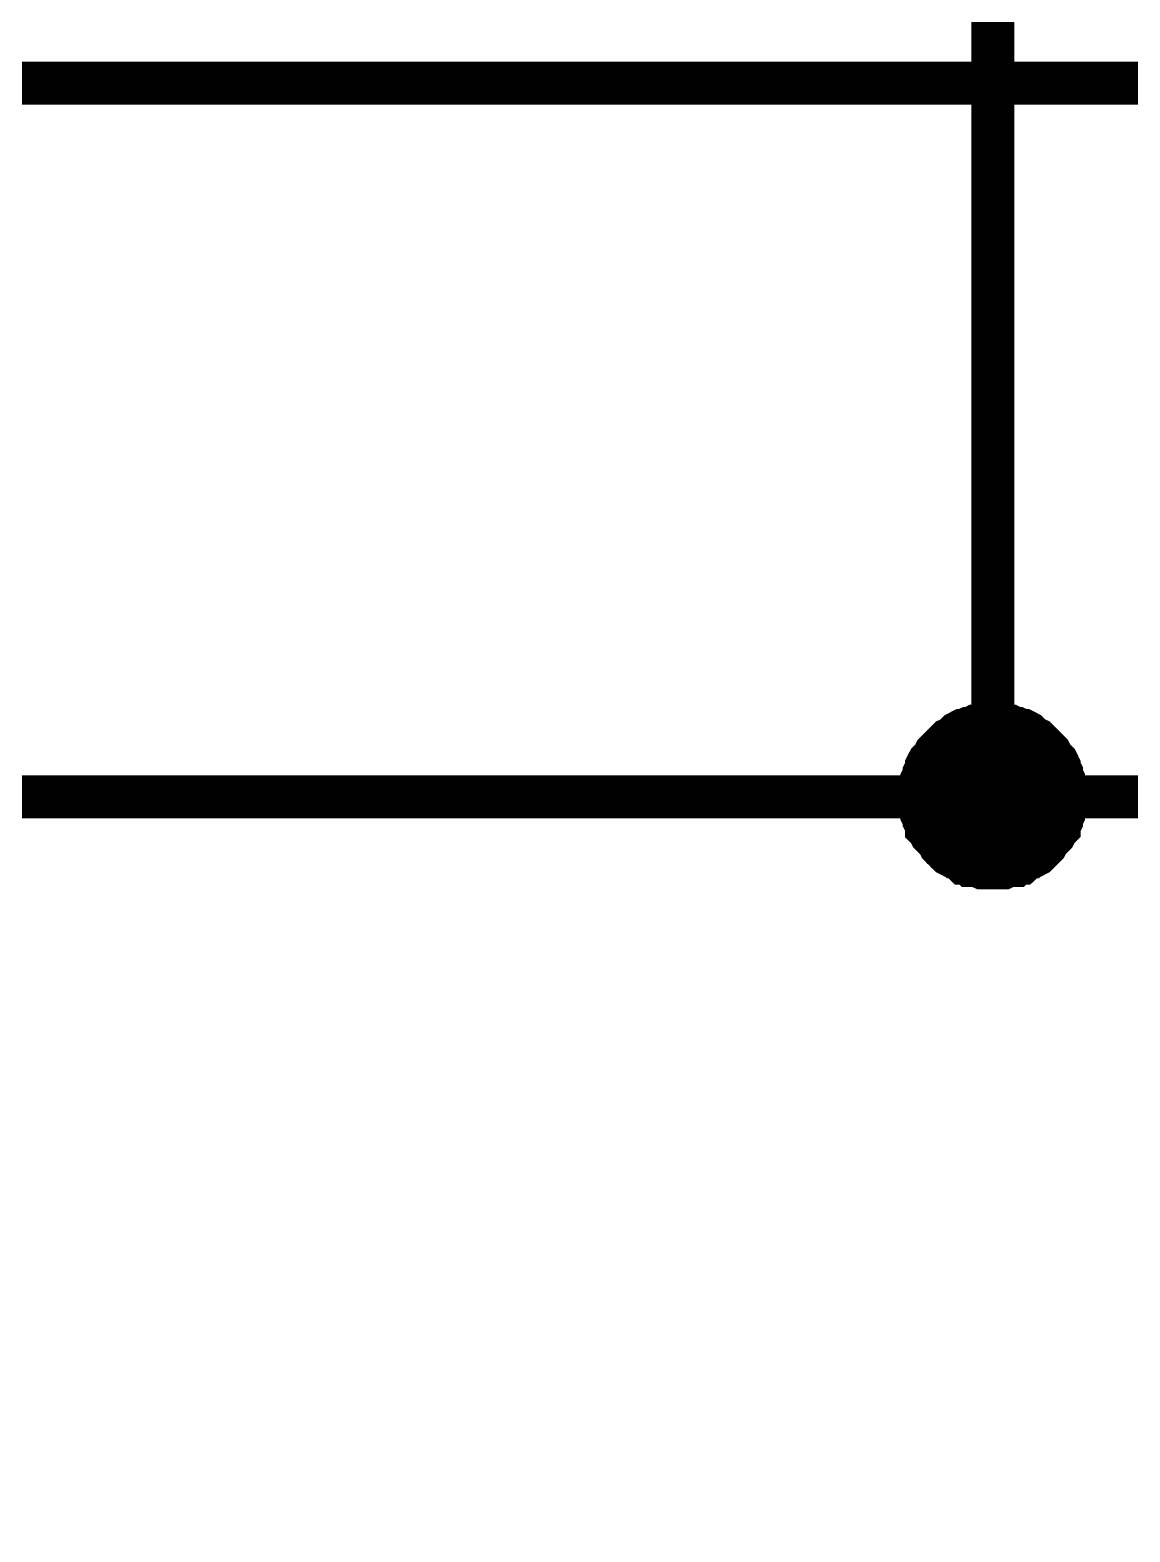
# Model space of a CAD drawing. Extents: x 196 to 1101, y 70 to 664.
# Drawn here: x 535.27 to 542.98, y 401.02 to 411.55 of the extents above; entities that cross this region are included whole.
import ezdxf

# ---------------------------------------------------------------- set-up
doc = ezdxf.new("R2010")
doc.units = 0
doc.header["$MEASUREMENT"] = 0
doc.layers.add('Sheet', color=255, linetype='CONTINUOUS')

msp = doc.modelspace()

# ---------------------------------------------------------------- linework, layer by layer
at = {"layer": 'Sheet', "const_width": 0.3}
for points in [[(542.015, 471.178), (542.015, 463.676), (542.015, 451.171), (542.015, 441.183), (542.015, 431.18), (542.015, 421.176), (542.015, 406.171), (529.515, 406.171), (517.031, 406.171), (504.53, 406.171)], [(464.546, 401.169), (497.03, 401.169), (497.03, 411.173), (574.5, 411.173), (574.5, 406.171), (569.5, 406.171)], [(541.503, 406.171), (541.503, 406.202), (541.503, 406.217), (541.503, 406.248), (541.518, 406.279), (541.518, 406.295), (541.534, 406.326), (541.534, 406.342), (541.549, 406.373), (541.549, 406.388), (541.565, 406.419), (541.58, 406.435), (541.596, 406.45), (541.611, 406.481), (541.627, 406.497), (541.643, 406.513), (541.658, 406.528), (541.674, 406.544), (541.689, 406.559), (541.705, 406.575), (541.736, 406.59), (541.751, 406.606), (541.767, 406.621), (541.798, 406.637), (541.813, 406.637), (541.844, 406.652), (541.86, 406.652), (541.891, 406.668), (541.906, 406.668), (541.938, 406.683), (541.969, 406.683), (541.984, 406.683), (542.015, 406.683)], [(541.503, 406.171), (541.503, 406.202), (541.503, 406.217), (541.503, 406.248), (541.518, 406.279), (541.518, 406.295), (541.534, 406.326), (541.534, 406.342), (541.549, 406.373), (541.549, 406.388), (541.565, 406.419), (541.58, 406.435), (541.596, 406.45), (541.611, 406.481), (541.627, 406.497), (541.643, 406.513), (541.658, 406.528), (541.674, 406.544), (541.689, 406.559), (541.705, 406.575), (541.736, 406.59), (541.751, 406.606), (541.767, 406.621), (541.798, 406.637), (541.813, 406.637), (541.844, 406.652), (541.86, 406.652), (541.891, 406.668), (541.906, 406.668), (541.938, 406.683), (541.969, 406.683), (541.984, 406.683), (542.015, 406.683)], [(541.503, 406.171), (541.503, 406.202), (541.503, 406.217), (541.503, 406.248), (541.518, 406.279), (541.518, 406.295), (541.534, 406.326), (541.534, 406.342), (541.549, 406.373), (541.549, 406.388), (541.565, 406.419), (541.58, 406.435), (541.596, 406.45), (541.611, 406.481), (541.627, 406.497), (541.643, 406.513), (541.658, 406.528), (541.674, 406.544), (541.689, 406.559), (541.705, 406.575), (541.736, 406.59), (541.751, 406.606), (541.767, 406.621), (541.798, 406.637), (541.813, 406.637), (541.844, 406.652), (541.86, 406.652), (541.891, 406.668), (541.906, 406.668), (541.938, 406.683), (541.969, 406.683), (541.984, 406.683), (542.015, 406.683)], [(541.503, 406.171), (541.503, 406.202), (541.503, 406.217), (541.503, 406.248), (541.518, 406.279), (541.518, 406.295), (541.534, 406.326), (541.534, 406.342), (541.549, 406.373), (541.549, 406.388), (541.565, 406.419), (541.58, 406.435), (541.596, 406.45), (541.611, 406.481), (541.627, 406.497), (541.643, 406.513), (541.658, 406.528), (541.674, 406.544), (541.689, 406.559), (541.705, 406.575), (541.736, 406.59), (541.751, 406.606), (541.767, 406.621), (541.798, 406.637), (541.813, 406.637), (541.844, 406.652), (541.86, 406.652), (541.891, 406.668), (541.906, 406.668), (541.938, 406.683), (541.969, 406.683), (541.984, 406.683), (542.015, 406.683)], [(541.503, 406.171), (541.503, 406.202), (541.503, 406.217), (541.503, 406.248), (541.518, 406.279), (541.518, 406.295), (541.534, 406.326), (541.534, 406.342), (541.549, 406.373), (541.549, 406.388), (541.565, 406.419), (541.58, 406.435), (541.596, 406.45), (541.611, 406.481), (541.627, 406.497), (541.643, 406.513), (541.658, 406.528), (541.674, 406.544), (541.689, 406.559), (541.705, 406.575), (541.736, 406.59), (541.751, 406.606), (541.767, 406.621), (541.798, 406.637), (541.813, 406.637), (541.844, 406.652), (541.86, 406.652), (541.891, 406.668), (541.906, 406.668), (541.938, 406.683), (541.969, 406.683), (541.984, 406.683), (542.015, 406.683)], [(541.503, 406.171), (541.503, 406.202), (541.503, 406.217), (541.503, 406.248), (541.518, 406.279), (541.518, 406.295), (541.534, 406.326), (541.534, 406.342), (541.549, 406.373), (541.549, 406.388), (541.565, 406.419), (541.58, 406.435), (541.596, 406.45), (541.611, 406.481), (541.627, 406.497), (541.643, 406.513), (541.658, 406.528), (541.674, 406.544), (541.689, 406.559), (541.705, 406.575), (541.736, 406.59), (541.751, 406.606), (541.767, 406.621), (541.798, 406.637), (541.813, 406.637), (541.844, 406.652), (541.86, 406.652), (541.891, 406.668), (541.906, 406.668), (541.938, 406.683), (541.969, 406.683), (541.984, 406.683), (542.015, 406.683)], [(541.503, 406.171), (541.503, 406.202), (541.503, 406.217), (541.503, 406.248), (541.518, 406.279), (541.518, 406.295), (541.534, 406.326), (541.534, 406.342), (541.549, 406.373), (541.549, 406.388), (541.565, 406.419), (541.58, 406.435), (541.596, 406.45), (541.611, 406.481), (541.627, 406.497), (541.643, 406.513), (541.658, 406.528), (541.674, 406.544), (541.689, 406.559), (541.705, 406.575), (541.736, 406.59), (541.751, 406.606), (541.767, 406.621), (541.798, 406.637), (541.813, 406.637), (541.844, 406.652), (541.86, 406.652), (541.891, 406.668), (541.906, 406.668), (541.938, 406.683), (541.969, 406.683), (541.984, 406.683), (542.015, 406.683)], [(541.503, 406.171), (541.503, 406.202), (541.503, 406.217), (541.503, 406.248), (541.518, 406.279), (541.518, 406.295), (541.534, 406.326), (541.534, 406.342), (541.549, 406.373), (541.549, 406.388), (541.565, 406.419), (541.58, 406.435), (541.596, 406.45), (541.611, 406.481), (541.627, 406.497), (541.643, 406.513), (541.658, 406.528), (541.674, 406.544), (541.689, 406.559), (541.705, 406.575), (541.736, 406.59), (541.751, 406.606), (541.767, 406.621), (541.798, 406.637), (541.813, 406.637), (541.844, 406.652), (541.86, 406.652), (541.891, 406.668), (541.906, 406.668), (541.938, 406.683), (541.969, 406.683), (541.984, 406.683), (542.015, 406.683)], [(542.015, 406.683), (542.015, 406.683)], [(542.015, 406.683), (542.046, 406.683), (542.062, 406.683), (542.093, 406.683), (542.124, 406.668), (542.139, 406.668), (542.17, 406.652), (542.186, 406.652), (542.217, 406.637), (542.233, 406.637), (542.264, 406.621), (542.279, 406.606), (542.295, 406.59), (542.326, 406.575), (542.341, 406.559), (542.357, 406.544), (542.372, 406.528), (542.388, 406.513), (542.403, 406.497), (542.419, 406.481), (542.434, 406.45), (542.45, 406.435), (542.466, 406.419), (542.481, 406.388), (542.481, 406.373), (542.497, 406.342), (542.497, 406.326), (542.512, 406.295), (542.512, 406.279), (542.528, 406.248), (542.528, 406.217), (542.528, 406.202), (542.528, 406.171)], [(542.015, 406.683), (542.015, 406.683)], [(542.015, 406.683), (542.046, 406.683), (542.062, 406.683), (542.093, 406.683), (542.124, 406.668), (542.139, 406.668), (542.17, 406.652), (542.186, 406.652), (542.217, 406.637), (542.233, 406.637), (542.264, 406.621), (542.279, 406.606), (542.295, 406.59), (542.326, 406.575), (542.341, 406.559), (542.357, 406.544), (542.372, 406.528), (542.388, 406.513), (542.403, 406.497), (542.419, 406.481), (542.434, 406.45), (542.45, 406.435), (542.466, 406.419), (542.481, 406.388), (542.481, 406.373), (542.497, 406.342), (542.497, 406.326), (542.512, 406.295), (542.512, 406.279), (542.528, 406.248), (542.528, 406.217), (542.528, 406.202), (542.528, 406.171)], [(542.015, 406.683), (542.015, 406.683)], [(542.015, 406.683), (542.046, 406.683), (542.062, 406.683), (542.093, 406.683), (542.124, 406.668), (542.139, 406.668), (542.17, 406.652), (542.186, 406.652), (542.217, 406.637), (542.233, 406.637), (542.264, 406.621), (542.279, 406.606), (542.295, 406.59), (542.326, 406.575), (542.341, 406.559), (542.357, 406.544), (542.372, 406.528), (542.388, 406.513), (542.403, 406.497), (542.419, 406.481), (542.434, 406.45), (542.45, 406.435), (542.466, 406.419), (542.481, 406.388), (542.481, 406.373), (542.497, 406.342), (542.497, 406.326), (542.512, 406.295), (542.512, 406.279), (542.528, 406.248), (542.528, 406.217), (542.528, 406.202), (542.528, 406.171)], [(542.015, 406.683), (542.015, 406.683)], [(542.015, 406.683), (542.046, 406.683), (542.062, 406.683), (542.093, 406.683), (542.124, 406.668), (542.139, 406.668), (542.17, 406.652), (542.186, 406.652), (542.217, 406.637), (542.233, 406.637), (542.264, 406.621), (542.279, 406.606), (542.295, 406.59), (542.326, 406.575), (542.341, 406.559), (542.357, 406.544), (542.372, 406.528), (542.388, 406.513), (542.403, 406.497), (542.419, 406.481), (542.434, 406.45), (542.45, 406.435), (542.466, 406.419), (542.481, 406.388), (542.481, 406.373), (542.497, 406.342), (542.497, 406.326), (542.512, 406.295), (542.512, 406.279), (542.528, 406.248), (542.528, 406.217), (542.528, 406.202), (542.528, 406.171)], [(542.015, 406.683), (542.015, 406.683)], [(542.015, 406.683), (542.046, 406.683), (542.062, 406.683), (542.093, 406.683), (542.124, 406.668), (542.139, 406.668), (542.17, 406.652), (542.186, 406.652), (542.217, 406.637), (542.233, 406.637), (542.264, 406.621), (542.279, 406.606), (542.295, 406.59), (542.326, 406.575), (542.341, 406.559), (542.357, 406.544), (542.372, 406.528), (542.388, 406.513), (542.403, 406.497), (542.419, 406.481), (542.434, 406.45), (542.45, 406.435), (542.466, 406.419), (542.481, 406.388), (542.481, 406.373), (542.497, 406.342), (542.497, 406.326), (542.512, 406.295), (542.512, 406.279), (542.528, 406.248), (542.528, 406.217), (542.528, 406.202), (542.528, 406.171)], [(542.015, 406.683), (542.015, 406.683)], [(542.015, 406.683), (542.046, 406.683), (542.062, 406.683), (542.093, 406.683), (542.124, 406.668), (542.139, 406.668), (542.17, 406.652), (542.186, 406.652), (542.217, 406.637), (542.233, 406.637), (542.264, 406.621), (542.279, 406.606), (542.295, 406.59), (542.326, 406.575), (542.341, 406.559), (542.357, 406.544), (542.372, 406.528), (542.388, 406.513), (542.403, 406.497), (542.419, 406.481), (542.434, 406.45), (542.45, 406.435), (542.466, 406.419), (542.481, 406.388), (542.481, 406.373), (542.497, 406.342), (542.497, 406.326), (542.512, 406.295), (542.512, 406.279), (542.528, 406.248), (542.528, 406.217), (542.528, 406.202), (542.528, 406.171)], [(542.015, 406.683), (542.015, 406.683)], [(542.015, 406.683), (542.046, 406.683), (542.062, 406.683), (542.093, 406.683), (542.124, 406.668), (542.139, 406.668), (542.17, 406.652), (542.186, 406.652), (542.217, 406.637), (542.233, 406.637), (542.264, 406.621), (542.279, 406.606), (542.295, 406.59), (542.326, 406.575), (542.341, 406.559), (542.357, 406.544), (542.372, 406.528), (542.388, 406.513), (542.403, 406.497), (542.419, 406.481), (542.434, 406.45), (542.45, 406.435), (542.466, 406.419), (542.481, 406.388), (542.481, 406.373), (542.497, 406.342), (542.497, 406.326), (542.512, 406.295), (542.512, 406.279), (542.528, 406.248), (542.528, 406.217), (542.528, 406.202), (542.528, 406.171)], [(542.015, 406.683), (542.015, 406.683)], [(542.015, 406.683), (542.046, 406.683), (542.062, 406.683), (542.093, 406.683), (542.124, 406.668), (542.139, 406.668), (542.17, 406.652), (542.186, 406.652), (542.217, 406.637), (542.233, 406.637), (542.264, 406.621), (542.279, 406.606), (542.295, 406.59), (542.326, 406.575), (542.341, 406.559), (542.357, 406.544), (542.372, 406.528), (542.388, 406.513), (542.403, 406.497), (542.419, 406.481), (542.434, 406.45), (542.45, 406.435), (542.466, 406.419), (542.481, 406.388), (542.481, 406.373), (542.497, 406.342), (542.497, 406.326), (542.512, 406.295), (542.512, 406.279), (542.528, 406.248), (542.528, 406.217), (542.528, 406.202), (542.528, 406.171)], [(542.015, 405.674), (541.984, 405.674), (541.969, 405.674), (541.938, 405.674), (541.906, 405.689), (541.891, 405.689), (541.86, 405.689), (541.844, 405.705), (541.813, 405.705), (541.798, 405.72), (541.767, 405.736), (541.751, 405.751), (541.736, 405.751), (541.705, 405.767), (541.689, 405.782), (541.674, 405.798), (541.658, 405.813), (541.643, 405.829), (541.627, 405.86), (541.611, 405.876), (541.596, 405.891), (541.58, 405.907), (541.565, 405.938), (541.549, 405.953), (541.549, 405.969), (541.534, 406), (541.534, 406.015), (541.518, 406.046), (541.518, 406.062), (541.503, 406.093), (541.503, 406.124), (541.503, 406.14), (541.503, 406.171)], [(541.503, 406.171), (541.503, 406.171)], [(542.015, 405.674), (541.984, 405.674), (541.969, 405.674), (541.938, 405.674), (541.906, 405.689), (541.891, 405.689), (541.86, 405.689), (541.844, 405.705), (541.813, 405.705), (541.798, 405.72), (541.767, 405.736), (541.751, 405.751), (541.736, 405.751), (541.705, 405.767), (541.689, 405.782), (541.674, 405.798), (541.658, 405.813), (541.643, 405.829), (541.627, 405.86), (541.611, 405.876), (541.596, 405.891), (541.58, 405.907), (541.565, 405.938), (541.549, 405.953), (541.549, 405.969), (541.534, 406), (541.534, 406.015), (541.518, 406.046), (541.518, 406.062), (541.503, 406.093), (541.503, 406.124), (541.503, 406.14), (541.503, 406.171)], [(541.503, 406.171), (541.503, 406.171)], [(542.015, 405.674), (541.984, 405.674), (541.969, 405.674), (541.938, 405.674), (541.906, 405.689), (541.891, 405.689), (541.86, 405.689), (541.844, 405.705), (541.813, 405.705), (541.798, 405.72), (541.767, 405.736), (541.751, 405.751), (541.736, 405.751), (541.705, 405.767), (541.689, 405.782), (541.674, 405.798), (541.658, 405.813), (541.643, 405.829), (541.627, 405.86), (541.611, 405.876), (541.596, 405.891), (541.58, 405.907), (541.565, 405.938), (541.549, 405.953), (541.549, 405.969), (541.534, 406), (541.534, 406.015), (541.518, 406.046), (541.518, 406.062), (541.503, 406.093), (541.503, 406.124), (541.503, 406.14), (541.503, 406.171)], [(541.503, 406.171), (541.503, 406.171)], [(542.015, 405.674), (541.984, 405.674), (541.969, 405.674), (541.938, 405.674), (541.906, 405.689), (541.891, 405.689), (541.86, 405.689), (541.844, 405.705), (541.813, 405.705), (541.798, 405.72), (541.767, 405.736), (541.751, 405.751), (541.736, 405.751), (541.705, 405.767), (541.689, 405.782), (541.674, 405.798), (541.658, 405.813), (541.643, 405.829), (541.627, 405.86), (541.611, 405.876), (541.596, 405.891), (541.58, 405.907), (541.565, 405.938), (541.549, 405.953), (541.549, 405.969), (541.534, 406), (541.534, 406.015), (541.518, 406.046), (541.518, 406.062), (541.503, 406.093), (541.503, 406.124), (541.503, 406.14), (541.503, 406.171)], [(541.503, 406.171), (541.503, 406.171)], [(542.015, 405.674), (541.984, 405.674), (541.969, 405.674), (541.938, 405.674), (541.906, 405.689), (541.891, 405.689), (541.86, 405.689), (541.844, 405.705), (541.813, 405.705), (541.798, 405.72), (541.767, 405.736), (541.751, 405.751), (541.736, 405.751), (541.705, 405.767), (541.689, 405.782), (541.674, 405.798), (541.658, 405.813), (541.643, 405.829), (541.627, 405.86), (541.611, 405.876), (541.596, 405.891), (541.58, 405.907), (541.565, 405.938), (541.549, 405.953), (541.549, 405.969), (541.534, 406), (541.534, 406.015), (541.518, 406.046), (541.518, 406.062), (541.503, 406.093), (541.503, 406.124), (541.503, 406.14), (541.503, 406.171)], [(541.503, 406.171), (541.503, 406.171)], [(542.015, 405.674), (541.984, 405.674), (541.969, 405.674), (541.938, 405.674), (541.906, 405.689), (541.891, 405.689), (541.86, 405.689), (541.844, 405.705), (541.813, 405.705), (541.798, 405.72), (541.767, 405.736), (541.751, 405.751), (541.736, 405.751), (541.705, 405.767), (541.689, 405.782), (541.674, 405.798), (541.658, 405.813), (541.643, 405.829), (541.627, 405.86), (541.611, 405.876), (541.596, 405.891), (541.58, 405.907), (541.565, 405.938), (541.549, 405.953), (541.549, 405.969), (541.534, 406), (541.534, 406.015), (541.518, 406.046), (541.518, 406.062), (541.503, 406.093), (541.503, 406.124), (541.503, 406.14), (541.503, 406.171)], [(541.503, 406.171), (541.503, 406.171)], [(542.015, 405.674), (541.984, 405.674), (541.969, 405.674), (541.938, 405.674), (541.906, 405.689), (541.891, 405.689), (541.86, 405.689), (541.844, 405.705), (541.813, 405.705), (541.798, 405.72), (541.767, 405.736), (541.751, 405.751), (541.736, 405.751), (541.705, 405.767), (541.689, 405.782), (541.674, 405.798), (541.658, 405.813), (541.643, 405.829), (541.627, 405.86), (541.611, 405.876), (541.596, 405.891), (541.58, 405.907), (541.565, 405.938), (541.549, 405.953), (541.549, 405.969), (541.534, 406), (541.534, 406.015), (541.518, 406.046), (541.518, 406.062), (541.503, 406.093), (541.503, 406.124), (541.503, 406.14), (541.503, 406.171)], [(541.503, 406.171), (541.503, 406.171)], [(542.015, 405.674), (541.984, 405.674), (541.969, 405.674), (541.938, 405.674), (541.906, 405.689), (541.891, 405.689), (541.86, 405.689), (541.844, 405.705), (541.813, 405.705), (541.798, 405.72), (541.767, 405.736), (541.751, 405.751), (541.736, 405.751), (541.705, 405.767), (541.689, 405.782), (541.674, 405.798), (541.658, 405.813), (541.643, 405.829), (541.627, 405.86), (541.611, 405.876), (541.596, 405.891), (541.58, 405.907), (541.565, 405.938), (541.549, 405.953), (541.549, 405.969), (541.534, 406), (541.534, 406.015), (541.518, 406.046), (541.518, 406.062), (541.503, 406.093), (541.503, 406.124), (541.503, 406.14), (541.503, 406.171)], [(541.503, 406.171), (541.503, 406.171)], [(542.528, 406.171), (542.528, 406.14), (542.528, 406.124), (542.528, 406.093), (542.512, 406.062), (542.512, 406.046), (542.497, 406.015), (542.497, 406), (542.481, 405.969), (542.481, 405.953), (542.466, 405.938), (542.45, 405.907), (542.434, 405.891), (542.419, 405.876), (542.403, 405.86), (542.388, 405.829), (542.372, 405.813), (542.357, 405.798), (542.341, 405.782), (542.326, 405.767), (542.295, 405.751), (542.279, 405.751), (542.264, 405.736), (542.233, 405.72), (542.217, 405.705), (542.186, 405.705), (542.17, 405.689), (542.139, 405.689), (542.124, 405.689), (542.093, 405.674), (542.062, 405.674), (542.046, 405.674), (542.015, 405.674)], [(542.528, 406.171), (542.528, 406.14), (542.528, 406.124), (542.528, 406.093), (542.512, 406.062), (542.512, 406.046), (542.497, 406.015), (542.497, 406), (542.481, 405.969), (542.481, 405.953), (542.466, 405.938), (542.45, 405.907), (542.434, 405.891), (542.419, 405.876), (542.403, 405.86), (542.388, 405.829), (542.372, 405.813), (542.357, 405.798), (542.341, 405.782), (542.326, 405.767), (542.295, 405.751), (542.279, 405.751), (542.264, 405.736), (542.233, 405.72), (542.217, 405.705), (542.186, 405.705), (542.17, 405.689), (542.139, 405.689), (542.124, 405.689), (542.093, 405.674), (542.062, 405.674), (542.046, 405.674), (542.015, 405.674)], [(542.015, 406.171), (554.515, 406.171)], [(542.528, 406.171), (542.528, 406.14), (542.528, 406.124), (542.528, 406.093), (542.512, 406.062), (542.512, 406.046), (542.497, 406.015), (542.497, 406), (542.481, 405.969), (542.481, 405.953), (542.466, 405.938), (542.45, 405.907), (542.434, 405.891), (542.419, 405.876), (542.403, 405.86), (542.388, 405.829), (542.372, 405.813), (542.357, 405.798), (542.341, 405.782), (542.326, 405.767), (542.295, 405.751), (542.279, 405.751), (542.264, 405.736), (542.233, 405.72), (542.217, 405.705), (542.186, 405.705), (542.17, 405.689), (542.139, 405.689), (542.124, 405.689), (542.093, 405.674), (542.062, 405.674), (542.046, 405.674), (542.015, 405.674)], [(542.528, 406.171), (542.528, 406.14), (542.528, 406.124), (542.528, 406.093), (542.512, 406.062), (542.512, 406.046), (542.497, 406.015), (542.497, 406), (542.481, 405.969), (542.481, 405.953), (542.466, 405.938), (542.45, 405.907), (542.434, 405.891), (542.419, 405.876), (542.403, 405.86), (542.388, 405.829), (542.372, 405.813), (542.357, 405.798), (542.341, 405.782), (542.326, 405.767), (542.295, 405.751), (542.279, 405.751), (542.264, 405.736), (542.233, 405.72), (542.217, 405.705), (542.186, 405.705), (542.17, 405.689), (542.139, 405.689), (542.124, 405.689), (542.093, 405.674), (542.062, 405.674), (542.046, 405.674), (542.015, 405.674)], [(542.528, 406.171), (542.528, 406.14), (542.528, 406.124), (542.528, 406.093), (542.512, 406.062), (542.512, 406.046), (542.497, 406.015), (542.497, 406), (542.481, 405.969), (542.481, 405.953), (542.466, 405.938), (542.45, 405.907), (542.434, 405.891), (542.419, 405.876), (542.403, 405.86), (542.388, 405.829), (542.372, 405.813), (542.357, 405.798), (542.341, 405.782), (542.326, 405.767), (542.295, 405.751), (542.279, 405.751), (542.264, 405.736), (542.233, 405.72), (542.217, 405.705), (542.186, 405.705), (542.17, 405.689), (542.139, 405.689), (542.124, 405.689), (542.093, 405.674), (542.062, 405.674), (542.046, 405.674), (542.015, 405.674)], [(542.528, 406.171), (542.528, 406.14), (542.528, 406.124), (542.528, 406.093), (542.512, 406.062), (542.512, 406.046), (542.497, 406.015), (542.497, 406), (542.481, 405.969), (542.481, 405.953), (542.466, 405.938), (542.45, 405.907), (542.434, 405.891), (542.419, 405.876), (542.403, 405.86), (542.388, 405.829), (542.372, 405.813), (542.357, 405.798), (542.341, 405.782), (542.326, 405.767), (542.295, 405.751), (542.279, 405.751), (542.264, 405.736), (542.233, 405.72), (542.217, 405.705), (542.186, 405.705), (542.17, 405.689), (542.139, 405.689), (542.124, 405.689), (542.093, 405.674), (542.062, 405.674), (542.046, 405.674), (542.015, 405.674)], [(542.528, 406.171), (542.528, 406.14), (542.528, 406.124), (542.528, 406.093), (542.512, 406.062), (542.512, 406.046), (542.497, 406.015), (542.497, 406), (542.481, 405.969), (542.481, 405.953), (542.466, 405.938), (542.45, 405.907), (542.434, 405.891), (542.419, 405.876), (542.403, 405.86), (542.388, 405.829), (542.372, 405.813), (542.357, 405.798), (542.341, 405.782), (542.326, 405.767), (542.295, 405.751), (542.279, 405.751), (542.264, 405.736), (542.233, 405.72), (542.217, 405.705), (542.186, 405.705), (542.17, 405.689), (542.139, 405.689), (542.124, 405.689), (542.093, 405.674), (542.062, 405.674), (542.046, 405.674), (542.015, 405.674)], [(542.528, 406.171), (542.528, 406.14), (542.528, 406.124), (542.528, 406.093), (542.512, 406.062), (542.512, 406.046), (542.497, 406.015), (542.497, 406), (542.481, 405.969), (542.481, 405.953), (542.466, 405.938), (542.45, 405.907), (542.434, 405.891), (542.419, 405.876), (542.403, 405.86), (542.388, 405.829), (542.372, 405.813), (542.357, 405.798), (542.341, 405.782), (542.326, 405.767), (542.295, 405.751), (542.279, 405.751), (542.264, 405.736), (542.233, 405.72), (542.217, 405.705), (542.186, 405.705), (542.17, 405.689), (542.139, 405.689), (542.124, 405.689), (542.093, 405.674), (542.062, 405.674), (542.046, 405.674), (542.015, 405.674)], [(542.528, 406.171), (542.528, 406.171), (542.528, 406.171), (542.528, 406.171), (542.528, 406.171), (542.528, 406.171), (542.528, 406.171), (542.528, 406.171), (542.528, 406.171), (542.528, 406.171), (542.528, 406.171), (542.528, 406.171), (542.528, 406.171), (542.528, 406.171), (542.528, 406.171), (542.528, 406.171), (542.528, 406.171), (542.528, 406.171), (542.528, 406.171), (542.528, 406.171), (542.528, 406.171), (542.528, 406.171), (542.528, 406.171), (542.528, 406.171), (542.528, 406.171), (542.528, 406.171), (542.528, 406.171), (542.528, 406.171), (542.528, 406.171), (542.528, 406.171), (542.528, 406.171), (542.528, 406.171), (542.528, 406.171)], [(542.528, 406.171), (542.528, 406.171)], [(542.528, 406.171), (542.528, 406.171), (542.528, 406.171), (542.528, 406.171), (542.528, 406.171), (542.528, 406.171), (542.528, 406.171), (542.528, 406.171), (542.528, 406.171), (542.528, 406.171), (542.528, 406.171), (542.528, 406.171), (542.528, 406.171), (542.528, 406.171), (542.528, 406.171), (542.528, 406.171), (542.528, 406.171), (542.528, 406.171), (542.528, 406.171), (542.528, 406.171), (542.528, 406.171), (542.528, 406.171), (542.528, 406.171), (542.528, 406.171), (542.528, 406.171), (542.528, 406.171), (542.528, 406.171), (542.528, 406.171), (542.528, 406.171), (542.528, 406.171), (542.528, 406.171), (542.528, 406.171), (542.528, 406.171)], [(542.528, 406.171), (542.528, 406.171)], [(542.528, 406.171), (542.528, 406.171), (542.528, 406.171), (542.528, 406.171), (542.528, 406.171), (542.528, 406.171), (542.528, 406.171), (542.528, 406.171), (542.528, 406.171), (542.528, 406.171), (542.528, 406.171), (542.528, 406.171), (542.528, 406.171), (542.528, 406.171), (542.528, 406.171), (542.528, 406.171), (542.528, 406.171), (542.528, 406.171), (542.528, 406.171), (542.528, 406.171), (542.528, 406.171), (542.528, 406.171), (542.528, 406.171), (542.528, 406.171), (542.528, 406.171), (542.528, 406.171), (542.528, 406.171), (542.528, 406.171), (542.528, 406.171), (542.528, 406.171), (542.528, 406.171), (542.528, 406.171), (542.528, 406.171)], [(542.528, 406.171), (542.528, 406.171)], [(542.528, 406.171), (542.528, 406.171), (542.528, 406.171), (542.528, 406.171), (542.528, 406.171), (542.528, 406.171), (542.528, 406.171), (542.528, 406.171), (542.528, 406.171), (542.528, 406.171), (542.528, 406.171), (542.528, 406.171), (542.528, 406.171), (542.528, 406.171), (542.528, 406.171), (542.528, 406.171), (542.528, 406.171), (542.528, 406.171), (542.528, 406.171), (542.528, 406.171), (542.528, 406.171), (542.528, 406.171), (542.528, 406.171), (542.528, 406.171), (542.528, 406.171), (542.528, 406.171), (542.528, 406.171), (542.528, 406.171), (542.528, 406.171), (542.528, 406.171), (542.528, 406.171), (542.528, 406.171), (542.528, 406.171)], [(542.528, 406.171), (542.528, 406.171)], [(542.528, 406.171), (542.528, 406.171), (542.528, 406.171), (542.528, 406.171), (542.528, 406.171), (542.528, 406.171), (542.528, 406.171), (542.528, 406.171), (542.528, 406.171), (542.528, 406.171), (542.528, 406.171), (542.528, 406.171), (542.528, 406.171), (542.528, 406.171), (542.528, 406.171), (542.528, 406.171), (542.528, 406.171), (542.528, 406.171), (542.528, 406.171), (542.528, 406.171), (542.528, 406.171), (542.528, 406.171), (542.528, 406.171), (542.528, 406.171), (542.528, 406.171), (542.528, 406.171), (542.528, 406.171), (542.528, 406.171), (542.528, 406.171), (542.528, 406.171), (542.528, 406.171), (542.528, 406.171), (542.528, 406.171)], [(542.528, 406.171), (542.528, 406.171)], [(542.528, 406.171), (542.528, 406.171), (542.528, 406.171), (542.528, 406.171), (542.528, 406.171), (542.528, 406.171), (542.528, 406.171), (542.528, 406.171), (542.528, 406.171), (542.528, 406.171), (542.528, 406.171), (542.528, 406.171), (542.528, 406.171), (542.528, 406.171), (542.528, 406.171), (542.528, 406.171), (542.528, 406.171), (542.528, 406.171), (542.528, 406.171), (542.528, 406.171), (542.528, 406.171), (542.528, 406.171), (542.528, 406.171), (542.528, 406.171), (542.528, 406.171), (542.528, 406.171), (542.528, 406.171), (542.528, 406.171), (542.528, 406.171), (542.528, 406.171), (542.528, 406.171), (542.528, 406.171), (542.528, 406.171)], [(542.528, 406.171), (542.528, 406.171)], [(542.528, 406.171), (542.528, 406.171), (542.528, 406.171), (542.528, 406.171), (542.528, 406.171), (542.528, 406.171), (542.528, 406.171), (542.528, 406.171), (542.528, 406.171), (542.528, 406.171), (542.528, 406.171), (542.528, 406.171), (542.528, 406.171), (542.528, 406.171), (542.528, 406.171), (542.528, 406.171), (542.528, 406.171), (542.528, 406.171), (542.528, 406.171), (542.528, 406.171), (542.528, 406.171), (542.528, 406.171), (542.528, 406.171), (542.528, 406.171), (542.528, 406.171), (542.528, 406.171), (542.528, 406.171), (542.528, 406.171), (542.528, 406.171), (542.528, 406.171), (542.528, 406.171), (542.528, 406.171), (542.528, 406.171)], [(542.528, 406.171), (542.528, 406.171)], [(542.528, 406.171), (542.528, 406.171), (542.528, 406.171), (542.528, 406.171), (542.528, 406.171), (542.528, 406.171), (542.528, 406.171), (542.528, 406.171), (542.528, 406.171), (542.528, 406.171), (542.528, 406.171), (542.528, 406.171), (542.528, 406.171), (542.528, 406.171), (542.528, 406.171), (542.528, 406.171), (542.528, 406.171), (542.528, 406.171), (542.528, 406.171), (542.528, 406.171), (542.528, 406.171), (542.528, 406.171), (542.528, 406.171), (542.528, 406.171), (542.528, 406.171), (542.528, 406.171), (542.528, 406.171), (542.528, 406.171), (542.528, 406.171), (542.528, 406.171), (542.528, 406.171), (542.528, 406.171), (542.528, 406.171)], [(542.528, 406.171), (542.528, 406.171)]]:
    msp.add_lwpolyline(points, dxfattribs=at)
at = {"layer": 'Sheet', "const_width": 0.508}
msp.add_lwpolyline([(541.682, 406.183, 1), (542.19, 406.183, 1)], format="xyb", close=True, dxfattribs=at)

doc.saveas('drawing.dxf')
